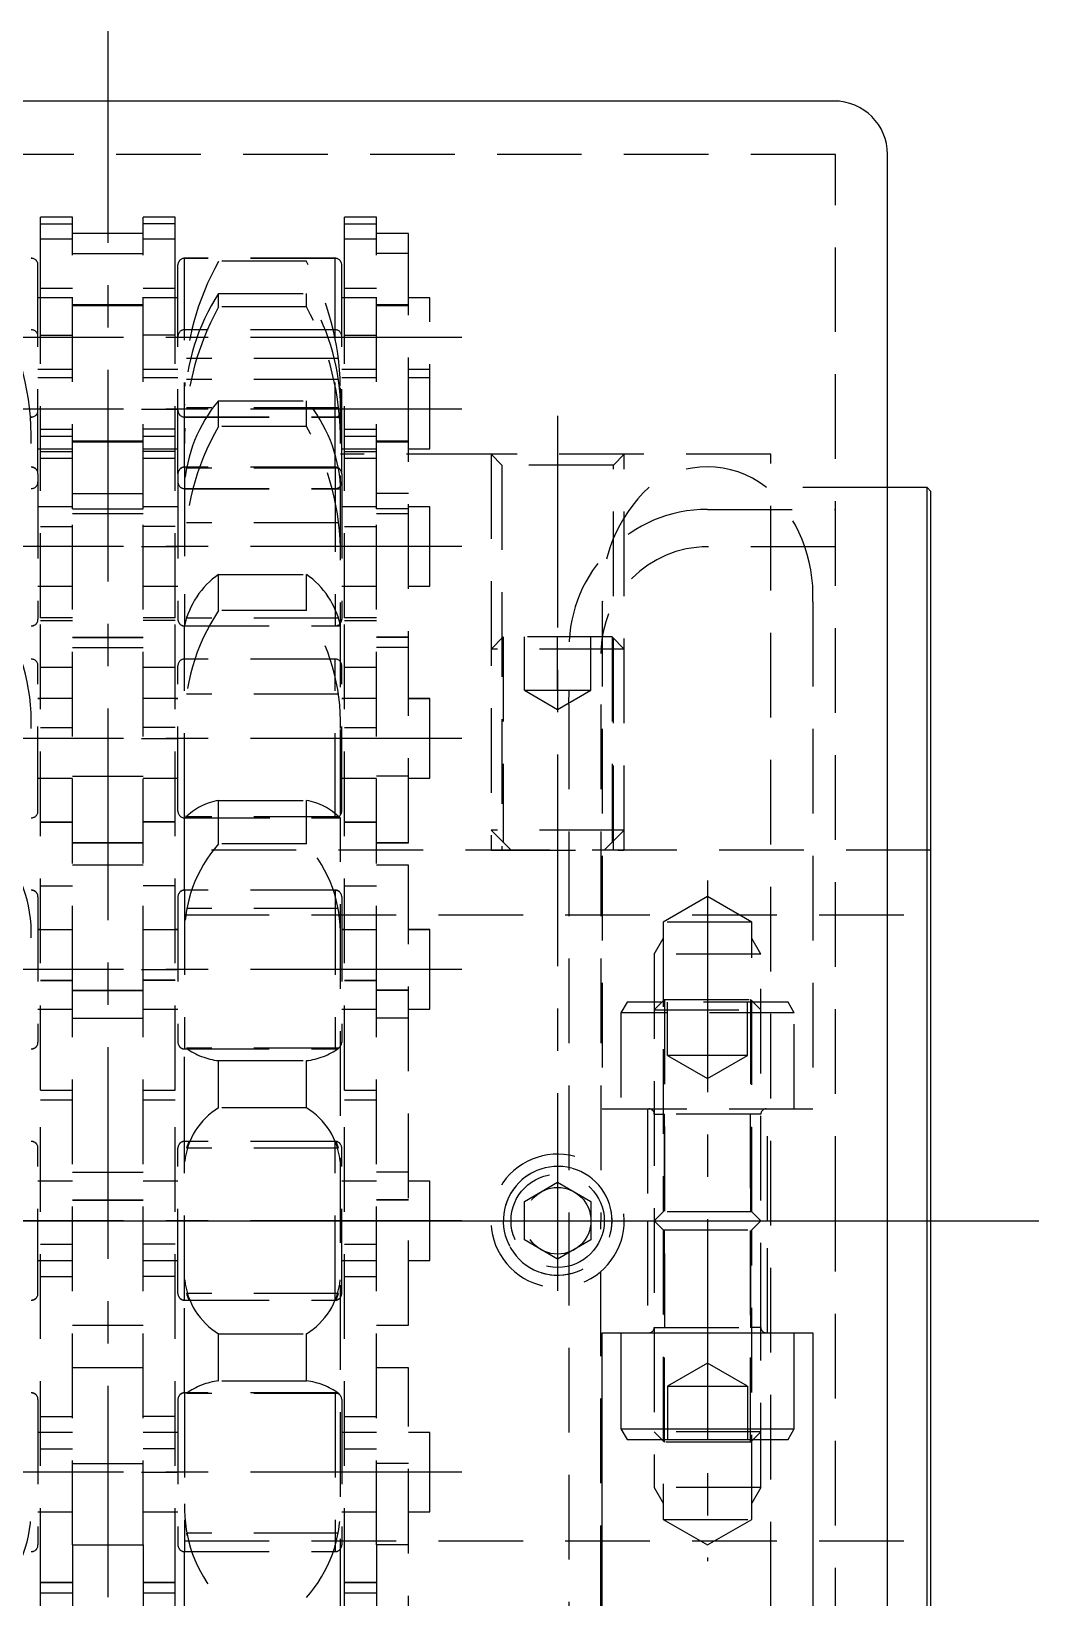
# Model space of a CAD drawing. Extents: x -8 to 371, y -8 to 402.
# Drawn here: x 56 to 131.6, y 65.7 to 183.2 of the extents above; entities that cross this region are included whole.
import ezdxf

# ---------------------------------------------------------------- set-up
doc = ezdxf.new("R2010")
doc.units = 0
doc.header["$LTSCALE"] = 0.5
doc.linetypes.add('CENTER', pattern=[50.8, 31.75, -6.35, 6.35, -6.35])
doc.linetypes.add('DASHED', pattern=[19.05, 12.7, -6.35])
for name, color, linetype in [('MSM_CENTER', 1, 'CENTER'), ('MSM_CONTINUOUS', 7, 'CONTINUOUS'), ('MSM_DASHED', 4, 'DASHED')]:
    doc.layers.add(name, color=color, linetype=linetype)

msp = doc.modelspace()

# ---------------------------------------------------------------- linework, layer by layer
at = {"layer": 'MSM_CENTER'}
for p, q in [((61.75, 183.23), (61.75, 4.77)), ((88.32, 160.25), (35.18, 160.25)), ((88.32, 160.25), (35.18, 160.25)), ((88.32, 154.88), (35.18, 154.88)), ((88.32, 154.88), (35.18, 154.88)), ((59.22, 154.88), (56.58, 154.88)), ((64.28, 154.88), (66.92, 154.88)), ((82.02, 154.88), (79.38, 154.88)), ((95.5, 154.38), (95.5, 88.75)), ((88.32, 144.58), (35.18, 144.58)), ((88.32, 144.58), (35.18, 144.58)), ((59.22, 144.58), (56.58, 144.58)), ((64.28, 144.58), (66.92, 144.58)), ((82.02, 144.58), (79.38, 144.58)), ((88.32, 130.19), (35.18, 130.19)), ((88.32, 130.18), (35.18, 130.18)), ((59.22, 130.19), (56.58, 130.19)), ((64.28, 130.19), (66.92, 130.19)), ((82.02, 130.19), (79.38, 130.19)), ((106.75, 119.53), (106.75, 68.47)), ((88.32, 112.86), (35.18, 112.86)), ((88.32, 112.85), (35.18, 112.85)), ((59.22, 112.85), (56.58, 112.85)), ((64.28, 112.85), (66.92, 112.85)), ((82.02, 112.85), (79.38, 112.85)), ((88.32, 94), (35.18, 94)), ((59.22, 94), (56.58, 94)), ((64.28, 94), (66.92, 94)), ((82.02, 94), (79.38, 94)), ((-8.1, 94), (131.6, 94)), ((88.32, 93.99), (35.18, 93.99)), ((88.32, 75.14), (35.18, 75.14)), ((88.32, 75.14), (35.18, 75.14)), ((59.22, 75.14), (56.58, 75.14)), ((64.28, 75.14), (66.92, 75.14)), ((82.02, 75.14), (79.38, 75.14))]:
    msp.add_line(p, q, dxfattribs=at)
at = {"layer": 'MSM_CONTINUOUS'}
for p, q in [((116.25, 178), (7.25, 178)), ((120.25, 94), (120.25, 174)), ((123.22, 149), (120.25, 149)), ((123.22, 39), (123.22, 149)), ((123.5, 148.72), (123.22, 149)), ((123.5, 39.28), (123.5, 148.72)), ((3.25, 94), (120.25, 94)), ((3.25, 94), (120.25, 94)), ((120.25, 14), (120.25, 94)), ((98.85, 47.57), (98.85, 85.6)), ((98.85, 85.6), (114.65, 85.6)), ((100.25, 85.6), (100.25, 78.4)), ((113.25, 78.4), (113.25, 85.6)), ((114.65, 85.6), (114.65, 47.57)), ((100.25, 78.4), (100.71, 77.6)), ((100.25, 78.4), (113.25, 78.4)), ((100.71, 77.6), (112.79, 77.6)), ((112.79, 77.6), (113.25, 78.4))]:
    msp.add_line(p, q, dxfattribs=at)
msp.add_arc((116.25, 174), 4, 0, 90, dxfattribs=at)
at = {"layer": 'MSM_DASHED'}
for p, q in [((116.35, 174), (7.15, 174)), ((116.35, 94), (116.35, 174)), ((59.1, 169.3), (56.7, 169.3)), ((56.7, 163.93), (56.7, 169.3)), ((59.1, 166.57), (59.1, 169.3)), ((66.8, 169.3), (64.4, 169.3)), ((64.4, 166.57), (64.4, 169.3)), ((66.8, 163.93), (66.8, 169.3)), ((81.9, 169.3), (79.5, 169.3)), ((79.5, 163.93), (79.5, 169.3)), ((81.9, 166.57), (81.9, 169.3)), ((56.7, 168.78), (59.1, 168.78)), ((64.4, 168.07), (59.1, 168.07)), ((64.4, 168.07), (59.1, 168.07)), ((66.8, 168.78), (64.4, 168.78)), ((79.5, 168.78), (81.9, 168.78)), ((84.3, 168.07), (81.9, 168.07)), ((84.3, 168.07), (81.9, 168.07)), ((84.3, 152.4), (84.3, 168.07)), ((84.3, 168.07), (84.3, 168.07)), ((56.7, 167.67), (59.1, 167.67)), ((64.4, 167.67), (66.8, 167.67)), ((79.5, 167.67), (81.9, 167.67)), ((56.5, 165.7), (56.5, 165.71)), ((56.5, 150.03), (56.5, 165.7)), ((59.1, 166.57), (64.4, 166.57)), ((59.1, 147.4), (59.1, 166.57)), ((59.1, 166.57), (64.4, 166.57)), ((64.4, 147.4), (64.4, 166.57)), ((67, 165.7), (67, 165.71)), ((67, 150.03), (67, 165.7)), ((67.5, 166.2), (67.5, 166.21)), ((78.8, 166.21), (67.5, 166.21)), ((78.8, 166.2), (67.5, 166.2)), ((67.5, 150.53), (67.5, 166.2)), ((76.65, 166), (70.05, 166)), ((70.05, 165.98), (70.05, 166)), ((76.65, 165.98), (70.05, 165.98)), ((76.65, 165.98), (76.65, 166)), ((78.8, 166.2), (78.8, 166.21)), ((78.8, 150.53), (78.8, 166.2)), ((79.3, 165.7), (79.3, 165.71)), ((79.3, 150.03), (79.3, 165.7)), ((84.3, 166.57), (81.9, 166.57)), ((81.9, 147.4), (81.9, 166.57)), ((84.3, 166.57), (81.9, 166.57)), ((59.1, 163.93), (56.7, 163.93)), ((56.7, 139.23), (56.7, 163.93)), ((59.1, 163.93), (56.7, 163.93)), ((66.8, 163.93), (64.4, 163.93)), ((66.8, 163.93), (64.4, 163.93)), ((66.8, 139.23), (66.8, 163.93)), ((70.05, 163.57), (76.65, 163.57)), ((70.05, 162.56), (70.05, 163.57)), ((76.65, 162.56), (76.65, 163.57)), ((81.9, 163.93), (79.5, 163.93)), ((79.5, 139.23), (79.5, 163.93)), ((81.9, 163.93), (79.5, 163.93)), ((59.1, 163.23), (56.5, 163.23)), ((59.1, 163.23), (56.5, 163.23)), ((64.4, 162.7), (59.1, 162.7)), ((64.4, 162.7), (59.1, 162.7)), ((59.1, 162.69), (64.4, 162.69)), ((59.1, 162.69), (64.4, 162.69)), ((59.1, 162.65), (64.4, 162.65)), ((59.1, 162.65), (64.4, 162.65)), ((67, 163.23), (64.4, 163.23)), ((67, 163.23), (64.4, 163.23)), ((76.65, 162.56), (70.05, 162.56)), ((81.9, 163.23), (79.3, 163.23)), ((81.9, 163.23), (79.3, 163.23)), ((84.3, 162.7), (81.9, 162.7)), ((84.3, 162.7), (81.9, 162.7)), ((84.3, 162.69), (81.9, 162.69)), ((84.3, 162.69), (81.9, 162.69)), ((81.9, 162.65), (84.3, 162.65)), ((81.9, 162.65), (84.3, 162.65)), ((85.9, 163.23), (84.3, 163.23)), ((85.9, 163.23), (84.3, 163.23)), ((85.9, 151.9), (85.9, 163.23)), ((85.9, 163.23), (85.9, 163.23)), ((56.7, 160.44), (59.1, 160.44)), ((56.7, 160.44), (59.1, 160.44)), ((66.8, 160.44), (64.4, 160.44)), ((66.8, 160.44), (64.4, 160.44)), ((78.8, 160.84), (67.5, 160.84)), ((78.8, 160.84), (67.5, 160.84)), ((79.5, 160.44), (81.9, 160.44)), ((79.5, 160.44), (81.9, 160.44)), ((79.06, 158.68), (67.64, 158.68)), ((56.7, 157.86), (56.5, 157.86)), ((59.1, 157.86), (56.5, 157.86)), ((59.1, 157.86), (56.7, 157.86)), ((67, 157.86), (64.4, 157.86)), ((66.8, 157.86), (64.4, 157.86)), ((67, 157.86), (66.8, 157.86)), ((79.5, 157.86), (79.3, 157.86)), ((81.9, 157.86), (79.3, 157.86)), ((81.9, 157.86), (79.5, 157.86)), ((85.9, 157.86), (84.3, 157.86)), ((85.9, 157.86), (84.3, 157.86)), ((56.5, 157.27), (59.1, 157.27)), ((56.5, 157.27), (59.1, 157.27)), ((64.4, 157.27), (67, 157.27)), ((64.4, 157.27), (67, 157.27)), ((79.06, 157.12), (67.64, 157.12)), ((79.2, 124.5), (79.2, 156.48)), ((79.3, 157.27), (81.9, 157.27)), ((79.3, 157.27), (81.9, 157.27)), ((84.3, 157.27), (85.9, 157.27)), ((84.3, 157.27), (85.9, 157.27)), ((67.5, 155.27), (67.5, 155.18)), ((70.05, 155.52), (76.65, 155.52)), ((70.05, 153.58), (70.05, 155.52)), ((76.65, 153.58), (76.65, 155.52)), ((67.5, 154.3), (78.8, 154.3)), ((67.5, 154.29), (78.8, 154.29)), ((67.5, 154.29), (79.2, 154.29)), ((79.06, 154.99), (67.64, 154.99)), ((56.7, 153.38), (59.1, 153.38)), ((56.7, 153.38), (59.1, 153.38)), ((59.1, 152.83), (56.7, 152.83)), ((66.8, 153.38), (64.4, 153.38)), ((66.8, 153.38), (64.4, 153.38)), ((66.8, 152.83), (64.4, 152.83)), ((76.65, 153.58), (70.05, 153.58)), ((79.5, 153.38), (81.9, 153.38)), ((79.5, 153.38), (81.9, 153.38)), ((81.9, 152.83), (79.5, 152.83)), ((56.5, 151.9), (56.7, 151.9)), ((56.5, 151.9), (59.1, 151.9)), ((56.7, 151.9), (59.1, 151.9)), ((56.7, 151.72), (59.1, 151.72)), ((64.4, 152.48), (59.1, 152.48)), ((64.4, 152.48), (59.1, 152.48)), ((59.1, 152.44), (64.4, 152.44)), ((59.1, 152.44), (64.4, 152.44)), ((59.1, 152.43), (64.4, 152.43)), ((59.1, 152.43), (64.4, 152.43)), ((64.4, 152.4), (59.1, 152.4)), ((64.4, 152.4), (59.1, 152.4)), ((64.4, 151.9), (67, 151.9)), ((64.4, 151.9), (66.8, 151.9)), ((66.8, 151.72), (64.4, 151.72)), ((66.8, 151.9), (67, 151.9)), ((79.3, 151.9), (79.5, 151.9)), ((79.3, 151.9), (81.9, 151.9)), ((79.5, 151.9), (81.9, 151.9)), ((79.5, 151.72), (81.9, 151.72)), ((84.3, 152.48), (81.9, 152.48)), ((84.3, 152.48), (81.9, 152.48)), ((84.3, 152.44), (81.9, 152.44)), ((84.3, 152.44), (81.9, 152.44)), ((81.9, 152.43), (84.3, 152.43)), ((81.9, 152.43), (84.3, 152.43)), ((84.3, 152.4), (81.9, 152.4)), ((84.3, 152.4), (81.9, 152.4)), ((84.3, 122.36), (84.3, 152.4)), ((84.3, 151.9), (85.9, 151.9)), ((84.3, 151.9), (85.9, 151.9)), ((56.7, 151.21), (59.1, 151.21)), ((64.4, 151.21), (66.8, 151.21)), ((78.8, 150.54), (67.5, 150.54)), ((78.8, 150.53), (67.5, 150.53)), ((67.5, 150.53), (67.5, 138.62)), ((67.64, 150.45), (67.66, 150.53)), ((79.06, 150.45), (67.64, 150.45)), ((78.8, 150.53), (78.8, 138.62)), ((90.5, 151.5), (79.2, 151.5)), ((79.5, 151.21), (81.9, 151.21)), ((90.5, 151.5), (90.5, 121.8)), ((90.5, 151.5), (91.31, 150.69)), ((111.5, 151.5), (90.5, 151.5)), ((91.31, 150.69), (91.31, 121.8)), ((99.69, 150.69), (91.31, 150.69)), ((99.69, 150.69), (100.5, 151.5)), ((99.69, 121.8), (99.69, 150.69)), ((100.5, 121.8), (100.5, 151.5)), ((111.5, 36.5), (111.5, 151.5)), ((56.5, 150.03), (56.5, 139.12)), ((67, 150.03), (67, 139.12)), ((79.3, 150.03), (79.3, 139.12)), ((59.1, 148.56), (64.4, 148.56)), ((59.1, 148.56), (64.4, 148.56)), ((67.5, 148.93), (78.8, 148.93)), ((67.5, 148.93), (78.8, 148.93)), ((67.5, 148.92), (79.2, 148.92)), ((84.3, 148.56), (81.9, 148.56)), ((84.3, 148.56), (81.9, 148.56)), ((120.25, 149), (111.5, 149)), ((120.25, 149), (116.35, 149)), ((59.1, 147.56), (56.5, 147.56)), ((56.7, 147.56), (56.5, 147.56)), ((59.1, 147.56), (56.7, 147.56)), ((59.1, 147.41), (64.4, 147.41)), ((59.1, 147.4), (64.4, 147.4)), ((59.1, 111.28), (59.1, 147.4)), ((59.1, 147.06), (64.4, 147.06)), ((59.1, 147.06), (64.4, 147.06)), ((67, 147.56), (64.4, 147.56)), ((66.8, 147.56), (64.4, 147.56)), ((64.4, 111.28), (64.4, 147.4)), ((67, 147.56), (66.8, 147.56)), ((81.9, 147.56), (79.3, 147.56)), ((79.5, 147.56), (79.3, 147.56)), ((81.9, 147.56), (79.5, 147.56)), ((84.3, 147.41), (81.9, 147.41)), ((84.3, 147.4), (81.9, 147.4)), ((81.9, 111.28), (81.9, 147.4)), ((81.9, 147.06), (84.3, 147.06)), ((81.9, 147.06), (84.3, 147.06)), ((85.9, 147.56), (84.3, 147.56)), ((85.9, 147.56), (84.3, 147.56)), ((85.9, 141.6), (85.9, 147.56)), ((85.9, 147.56), (85.9, 147.56)), ((106.75, 147.37), (116.35, 147.37)), ((56.7, 146.08), (59.1, 146.08)), ((56.7, 146.08), (59.1, 146.08)), ((66.8, 146.08), (64.4, 146.08)), ((66.8, 146.08), (64.4, 146.08)), ((79.06, 146.37), (67.64, 146.37)), ((79.5, 146.08), (81.9, 146.08)), ((79.5, 146.08), (81.9, 146.08)), ((116.35, 144.56), (106.75, 144.56)), ((70.05, 142.49), (76.65, 142.49)), ((70.05, 139.78), (70.05, 142.49)), ((76.65, 139.78), (76.65, 142.49)), ((56.5, 141.6), (59.1, 141.6)), ((56.5, 141.6), (56.7, 141.6)), ((56.7, 141.6), (59.1, 141.6)), ((64.4, 141.6), (67, 141.6)), ((64.4, 141.6), (66.8, 141.6)), ((66.8, 141.6), (67, 141.6)), ((79.3, 141.6), (81.9, 141.6)), ((79.3, 141.6), (79.5, 141.6)), ((79.5, 141.6), (81.9, 141.6)), ((84.3, 141.6), (85.9, 141.6)), ((84.3, 141.6), (85.9, 141.6)), ((98.85, 140.43), (98.85, 102.4)), ((114.65, 140.43), (114.65, 102.4)), ((59.1, 139.23), (56.7, 139.23)), ((56.7, 103.81), (56.7, 139.23)), ((59.1, 139.23), (56.7, 139.23)), ((56.7, 139.03), (59.1, 139.03)), ((56.7, 139.02), (59.1, 139.02)), ((66.8, 139.23), (64.4, 139.23)), ((66.8, 139.23), (64.4, 139.23)), ((66.8, 139.03), (64.4, 139.03)), ((66.8, 139.02), (64.4, 139.02)), ((66.8, 103.81), (66.8, 139.23)), ((67.64, 139.21), (67.67, 139.31)), ((79.06, 139.21), (67.64, 139.21)), ((76.65, 139.78), (70.05, 139.78)), ((81.9, 139.23), (79.5, 139.23)), ((79.5, 103.81), (79.5, 139.23)), ((81.9, 139.23), (79.5, 139.23)), ((79.5, 139.03), (81.9, 139.03)), ((79.5, 139.02), (81.9, 139.02)), ((59.1, 137.77), (64.4, 137.77)), ((59.1, 137.76), (64.4, 137.76)), ((67.5, 138.63), (78.8, 138.63)), ((67.5, 138.62), (78.8, 138.62)), ((67.5, 138.62), (79.2, 138.62)), ((67.5, 136.14), (67.5, 138.62)), ((84.3, 137.77), (81.9, 137.77)), ((84.3, 137.76), (81.9, 137.76)), ((91.42, 137.8), (90.5, 136.88)), ((99.58, 137.8), (91.42, 137.8)), ((91.42, 137.8), (91.42, 122.38)), ((93, 133.8), (93, 137.8)), ((95.5, 133.8), (95.5, 137.8)), ((98, 133.8), (98, 137.8)), ((100.5, 136.88), (99.58, 137.8)), ((99.58, 137.8), (99.58, 122.38)), ((59.1, 137), (64.4, 137)), ((59.1, 137), (64.4, 137)), ((84.3, 137), (81.9, 137)), ((84.3, 137), (81.9, 137)), ((100.5, 136.88), (90.5, 136.88)), ((56.5, 124.73), (56.5, 135.64)), ((56.5, 135.64), (56.5, 135.64)), ((56.7, 135.54), (59.1, 135.54)), ((56.7, 135.54), (59.1, 135.54)), ((64.4, 135.54), (66.8, 135.54)), ((64.4, 135.54), (66.8, 135.54)), ((67, 124.73), (67, 135.64)), ((67, 135.64), (67, 135.64)), ((67.5, 124.23), (67.5, 136.14)), ((78.8, 136.14), (67.5, 136.14)), ((78.8, 136.14), (67.5, 136.14)), ((78.8, 124.23), (78.8, 136.14)), ((78.8, 136.14), (78.8, 136.14)), ((79.3, 124.73), (79.3, 135.64)), ((79.3, 135.64), (79.3, 135.64)), ((79.5, 135.54), (81.9, 135.54)), ((79.5, 135.54), (81.9, 135.54)), ((59.1, 133.17), (56.5, 133.17)), ((56.7, 133.16), (56.5, 133.16)), ((59.1, 133.17), (56.7, 133.17)), ((67, 133.17), (64.4, 133.17)), ((66.8, 133.17), (64.4, 133.17)), ((67, 133.16), (66.8, 133.16)), ((79.06, 133.5), (67.64, 133.5)), ((81.9, 133.17), (79.3, 133.17)), ((79.5, 133.16), (79.3, 133.16)), ((81.9, 133.17), (79.5, 133.17)), ((85.9, 133.17), (84.3, 133.17)), ((85.9, 133.16), (84.3, 133.16)), ((85.9, 133.16), (85.9, 133.17)), ((85.9, 127.2), (85.9, 133.16)), ((93, 133.8), (98, 133.8)), ((93, 133.8), (95.5, 132.36)), ((95.5, 132.36), (98, 133.8)), ((96.35, 132.73), (96.37, 133.81)), ((96.35, 132.73), (96.35, 94)), ((98.75, 132.73), (98.75, 94)), ((56.7, 131.01), (59.1, 131.01)), ((56.7, 131), (59.1, 131)), ((66.8, 131.01), (64.4, 131.01)), ((66.8, 131), (64.4, 131)), ((79.5, 131.01), (81.9, 131.01)), ((79.5, 131), (81.9, 131)), ((56.5, 127.21), (59.1, 127.21)), ((56.5, 127.2), (56.7, 127.2)), ((56.7, 127.21), (59.1, 127.21)), ((59.1, 127.36), (64.4, 127.36)), ((59.1, 127.36), (64.4, 127.36)), ((64.4, 127.21), (67, 127.21)), ((64.4, 127.21), (66.8, 127.21)), ((66.8, 127.2), (67, 127.2)), ((79.3, 127.21), (81.9, 127.21)), ((79.3, 127.2), (79.5, 127.2)), ((79.5, 127.21), (81.9, 127.21)), ((84.3, 127.36), (81.9, 127.36)), ((84.3, 127.36), (81.9, 127.36)), ((84.3, 127.21), (85.9, 127.21)), ((84.3, 127.2), (85.9, 127.2)), ((70.05, 125.53), (76.65, 125.53)), ((70.05, 122.27), (70.05, 125.53)), ((76.65, 122.27), (76.65, 125.53)), ((56.7, 123.92), (59.1, 123.92)), ((56.7, 123.91), (59.1, 123.91)), ((66.8, 123.92), (64.4, 123.92)), ((66.8, 123.91), (64.4, 123.91)), ((67.51, 124.32), (67.5, 124.5)), ((67.5, 124.23), (78.8, 124.23)), ((67.5, 124.23), (78.8, 124.23)), ((67.5, 118.8), (67.5, 124.23)), ((67.51, 124.31), (67.51, 124.32)), ((67.55, 124.23), (67.52, 124.26)), ((67.55, 124.23), (79.15, 124.23)), ((67.64, 124.31), (67.66, 124.34)), ((79.06, 124.31), (67.64, 124.31)), ((79.15, 124.23), (79.06, 124.31)), ((79.2, 63.78), (79.2, 124.26)), ((79.5, 123.92), (81.9, 123.92)), ((79.5, 123.91), (81.9, 123.91)), ((59.1, 122.37), (64.4, 122.37)), ((59.1, 122.36), (64.4, 122.36)), ((76.65, 122.27), (70.05, 122.27)), ((81.9, 122.37), (84.3, 122.37)), ((81.9, 122.36), (84.3, 122.36)), ((90.5, 123.3), (92, 121.8)), ((100.5, 123.3), (90.5, 123.3)), ((99, 121.8), (100.5, 123.3)), ((123.5, 121.8), (67.5, 121.8)), ((90.5, 121.8), (100.5, 121.8)), ((90.5, 121.8), (100.5, 121.8)), ((64.4, 120.68), (59.1, 120.68)), ((64.4, 120.67), (59.1, 120.67)), ((84.3, 120.68), (81.9, 120.68)), ((84.3, 120.67), (81.9, 120.67)), ((84.3, 120.67), (84.3, 120.68)), ((84.3, 86.17), (84.3, 120.67)), ((56.7, 119.13), (59.1, 119.13)), ((56.7, 119.12), (59.1, 119.12)), ((66.8, 119.13), (64.4, 119.13)), ((66.8, 119.12), (64.4, 119.12)), ((78.8, 118.81), (67.5, 118.81)), ((78.8, 118.8), (67.5, 118.8)), ((67.5, 118.8), (67.5, 106.89)), ((78.8, 118.8), (78.8, 118.81)), ((78.8, 118.8), (78.8, 106.89)), ((79.5, 119.13), (81.9, 119.13)), ((79.5, 119.12), (81.9, 119.12)), ((56.5, 118.3), (56.5, 118.31)), ((56.5, 118.3), (56.5, 107.39)), ((67, 118.3), (67, 118.31)), ((67, 118.3), (67, 107.39)), ((79.3, 118.3), (79.3, 118.31)), ((79.3, 118.3), (79.3, 107.39)), ((106.75, 118.32), (103.43, 116.4)), ((110.07, 116.4), (106.75, 118.32)), ((67.5, 116.96), (123.5, 116.96)), ((79.06, 117.43), (67.64, 117.43)), ((103.43, 116.4), (103.43, 94.68)), ((110.07, 116.4), (103.43, 116.4)), ((110.07, 94.68), (110.07, 116.4)), ((56.7, 115.84), (56.5, 115.84)), ((59.1, 115.83), (56.5, 115.83)), ((59.1, 115.83), (56.7, 115.83)), ((67, 115.83), (64.4, 115.83)), ((66.8, 115.83), (64.4, 115.83)), ((67, 115.84), (66.8, 115.84)), ((79.5, 115.84), (79.3, 115.84)), ((81.9, 115.83), (79.3, 115.83)), ((81.9, 115.83), (79.5, 115.83)), ((85.9, 115.84), (84.3, 115.84)), ((85.9, 115.83), (84.3, 115.83)), ((85.9, 115.83), (85.9, 115.84)), ((85.9, 109.87), (85.9, 115.83)), ((102.75, 114), (103.43, 115.17)), ((110.75, 114), (110.07, 115.17)), ((102.75, 114), (102.75, 86)), ((110.75, 114), (102.75, 114)), ((110.75, 86), (110.75, 114)), ((56.7, 112.04), (59.1, 112.04)), ((56.7, 112.03), (59.1, 112.03)), ((66.8, 112.04), (64.4, 112.04)), ((66.8, 112.03), (64.4, 112.03)), ((79.5, 112.04), (81.9, 112.04)), ((79.5, 112.03), (81.9, 112.03)), ((59.1, 111.29), (64.4, 111.29)), ((59.1, 111.28), (64.4, 111.28)), ((59.1, 69.68), (59.1, 111.28)), ((64.4, 69.68), (64.4, 111.28)), ((84.3, 111.29), (81.9, 111.29)), ((84.3, 111.28), (81.9, 111.28)), ((81.9, 69.68), (81.9, 111.28)), ((103.52, 110.6), (102.75, 109.83)), ((103.52, 110.6), (109.98, 110.6)), ((103.52, 110.6), (103.52, 86)), ((110.75, 109.83), (109.98, 110.6)), ((109.98, 110.6), (109.98, 86)), ((56.5, 109.88), (56.7, 109.88)), ((56.5, 109.87), (59.1, 109.87)), ((56.7, 109.87), (59.1, 109.87)), ((64.4, 109.87), (67, 109.87)), ((64.4, 109.87), (66.8, 109.87)), ((66.8, 109.88), (67, 109.88)), ((79.3, 109.88), (79.5, 109.88)), ((79.3, 109.87), (81.9, 109.87)), ((79.5, 109.87), (81.9, 109.87)), ((84.3, 109.88), (85.9, 109.88)), ((84.3, 109.87), (85.9, 109.87)), ((100.71, 110.4), (100.25, 109.6)), ((100.25, 109.6), (100.25, 102.4)), ((113.25, 109.6), (100.25, 109.6)), ((112.79, 110.4), (100.71, 110.4)), ((102.75, 109.83), (110.75, 109.83)), ((103.75, 106.4), (103.75, 110.4)), ((109.75, 106.4), (109.75, 110.4)), ((113.25, 109.6), (112.79, 110.4)), ((113.25, 102.4), (113.25, 109.6)), ((59.1, 109.2), (64.4, 109.2)), ((59.1, 109.19), (64.4, 109.19)), ((84.3, 109.2), (81.9, 109.2)), ((84.3, 109.19), (81.9, 109.19)), ((79.06, 106.95), (67.64, 106.95)), ((67.64, 106.95), (67.67, 106.92)), ((67.5, 106.9), (78.8, 106.9)), ((67.5, 106.89), (78.8, 106.89)), ((67.5, 99.95), (67.5, 106.89)), ((67.67, 106.92), (67.69, 106.89)), ((70.05, 106.02), (76.65, 106.02)), ((70.05, 102.47), (70.05, 106.02)), ((76.65, 102.47), (76.65, 106.02)), ((109.75, 106.4), (103.75, 106.4)), ((103.75, 106.4), (106.75, 104.67)), ((106.75, 104.67), (109.75, 106.4)), ((56.7, 103.81), (59.1, 103.81)), ((56.7, 103.81), (59.1, 103.81)), ((64.4, 103.81), (66.8, 103.81)), ((64.4, 103.81), (66.8, 103.81)), ((79.5, 103.81), (81.9, 103.81)), ((79.5, 103.81), (81.9, 103.81)), ((56.7, 103.04), (56.7, 103.05)), ((59.1, 103.05), (56.7, 103.05)), ((56.7, 66.09), (56.7, 103.04)), ((59.1, 103.04), (56.7, 103.04)), ((66.8, 103.05), (64.4, 103.05)), ((66.8, 103.04), (64.4, 103.04)), ((66.8, 103.04), (66.8, 103.05)), ((66.8, 66.09), (66.8, 103.04)), ((76.65, 102.47), (70.05, 102.47)), ((79.5, 103.04), (79.5, 103.05)), ((81.9, 103.05), (79.5, 103.05)), ((79.5, 66.09), (79.5, 103.04)), ((81.9, 103.04), (79.5, 103.04)), ((98.85, 102.4), (114.65, 102.4)), ((102.25, 102.4), (102.25, 94)), ((111.25, 94), (111.25, 102.4)), ((110.75, 102), (102.75, 102)), ((102.75, 102), (103.52, 102)), ((103.52, 77.4), (103.52, 102)), ((109.98, 77.4), (109.98, 102)), ((110.75, 102), (109.98, 102)), ((78.8, 99.96), (67.5, 99.96)), ((78.8, 99.95), (67.5, 99.95)), ((67.5, 88.04), (67.5, 99.95)), ((67.82, 99.95), (67.64, 99.46)), ((78.8, 99.96), (78.8, 99.95)), ((78.8, 88.04), (78.8, 99.95)), ((79.06, 99.46), (78.89, 99.94)), ((56.5, 99.46), (56.5, 99.45)), ((56.5, 88.54), (56.5, 99.45)), ((67, 99.46), (67, 99.45)), ((67, 88.54), (67, 99.45)), ((79.06, 99.46), (67.64, 99.46)), ((79.3, 99.46), (79.3, 99.45)), ((79.3, 88.54), (79.3, 99.45)), ((59.1, 97.66), (64.4, 97.66)), ((59.1, 97.65), (64.4, 97.65)), ((84.3, 97.66), (81.9, 97.66)), ((84.3, 97.65), (81.9, 97.65)), ((59.1, 96.98), (56.5, 96.98)), ((56.7, 96.97), (56.5, 96.97)), ((59.1, 96.98), (56.7, 96.98)), ((67, 96.98), (64.4, 96.98)), ((66.8, 96.98), (64.4, 96.98)), ((67, 96.97), (66.8, 96.97)), ((81.9, 96.98), (79.3, 96.98)), ((79.5, 96.97), (79.3, 96.97)), ((81.9, 96.98), (79.5, 96.98)), ((85.9, 96.98), (84.3, 96.98)), ((85.9, 96.97), (84.3, 96.97)), ((85.9, 96.97), (85.9, 96.98)), ((85.9, 91.01), (85.9, 96.97)), ((93, 95.44), (95.5, 96.89)), ((95.5, 96.89), (98, 95.44)), ((59.1, 95.57), (64.4, 95.57)), ((59.1, 95.56), (64.4, 95.56)), ((84.3, 95.57), (81.9, 95.57)), ((84.3, 95.56), (81.9, 95.56)), ((93, 92.56), (93, 95.44)), ((98, 95.44), (98, 92.56)), ((103.43, 94.68), (102.75, 94)), ((110.07, 94.68), (103.43, 94.68)), ((110.75, 94), (110.07, 94.68)), ((96.35, 94), (96.35, 55.27)), ((98.75, 55.27), (98.75, 94)), ((102.25, 94), (102.25, 85.6)), ((102.75, 94), (103.43, 93.32)), ((103.43, 93.32), (103.43, 71.6)), ((103.43, 93.32), (110.07, 93.32)), ((110.07, 93.32), (110.75, 94)), ((110.07, 71.6), (110.07, 93.32)), ((111.25, 85.6), (111.25, 94)), ((116.35, 14), (116.35, 94)), ((56.7, 92.25), (59.1, 92.25)), ((56.7, 92.24), (59.1, 92.24)), ((66.8, 92.25), (64.4, 92.25)), ((66.8, 92.24), (64.4, 92.24)), ((79.5, 92.25), (81.9, 92.25)), ((79.5, 92.24), (81.9, 92.24)), ((95.5, 91.11), (93, 92.56)), ((98, 92.56), (95.5, 91.11)), ((56.5, 91.02), (59.1, 91.02)), ((56.5, 91.01), (56.7, 91.01)), ((56.7, 91.02), (59.1, 91.02)), ((64.4, 91.02), (67, 91.02)), ((64.4, 91.02), (66.8, 91.02)), ((66.8, 91.01), (67, 91.01)), ((79.3, 91.02), (81.9, 91.02)), ((79.3, 91.01), (79.5, 91.01)), ((79.5, 91.02), (81.9, 91.02)), ((84.3, 91.02), (85.9, 91.02)), ((84.3, 91.01), (85.9, 91.01)), ((56.7, 89.82), (59.1, 89.82)), ((56.7, 89.81), (59.1, 89.81)), ((66.8, 89.82), (64.4, 89.82)), ((66.8, 89.81), (64.4, 89.81)), ((67.5, 89.88), (67.5, 90.18)), ((79.5, 89.82), (81.9, 89.82)), ((79.5, 89.81), (81.9, 89.81)), ((67.64, 88.54), (67.67, 88.45)), ((79.06, 88.54), (67.64, 88.54)), ((67.67, 88.45), (67.82, 88.04)), ((78.88, 88.05), (79.06, 88.54)), ((67.5, 88.05), (78.8, 88.05)), ((67.5, 88.04), (78.8, 88.04)), ((67.5, 81.09), (67.5, 88.04)), ((78.85, 87.99), (78.88, 88.05)), ((59.1, 86.18), (64.4, 86.18)), ((59.1, 86.17), (64.4, 86.17)), ((81.9, 86.18), (84.3, 86.18)), ((81.9, 86.17), (84.3, 86.17)), ((102.75, 86), (102.75, 74)), ((102.75, 86), (110.75, 86)), ((102.75, 86), (103.52, 86)), ((110.75, 86), (109.98, 86)), ((110.75, 74), (110.75, 86)), ((70.05, 85.53), (76.65, 85.53)), ((70.05, 81.98), (70.05, 85.53)), ((76.65, 81.98), (76.65, 85.53)), ((64.4, 82.96), (59.1, 82.96)), ((64.4, 82.96), (59.1, 82.96)), ((84.3, 82.96), (81.9, 82.96)), ((84.3, 82.96), (81.9, 82.96)), ((84.3, 49.99), (84.3, 82.96)), ((84.3, 82.96), (84.3, 82.96)), ((106.75, 83.33), (103.75, 81.6)), ((109.75, 81.6), (106.75, 83.33)), ((78.8, 81.1), (67.5, 81.1)), ((78.8, 81.09), (67.5, 81.09)), ((67.5, 81.09), (67.5, 69.18)), ((67.68, 81.09), (67.64, 81.05)), ((76.65, 81.98), (70.05, 81.98)), ((78.8, 81.09), (78.8, 81.1)), ((78.8, 81.09), (78.8, 69.18)), ((103.75, 81.6), (103.75, 77.6)), ((103.75, 81.6), (109.75, 81.6)), ((106.75, 81.6), (106.75, 77.6)), ((109.75, 81.6), (109.75, 77.6)), ((56.5, 80.59), (56.5, 80.6)), ((56.5, 80.59), (56.5, 69.68)), ((67, 80.59), (67, 80.6)), ((67, 80.59), (67, 69.68)), ((79.06, 81.05), (67.64, 81.05)), ((79.06, 81.05), (79.09, 81.01)), ((79.3, 80.59), (79.3, 80.6)), ((79.3, 80.59), (79.3, 69.68)), ((56.7, 79.33), (59.1, 79.33)), ((56.7, 79.32), (59.1, 79.32)), ((66.8, 79.33), (64.4, 79.33)), ((66.8, 79.32), (64.4, 79.32)), ((79.5, 79.33), (81.9, 79.33)), ((79.5, 79.32), (81.9, 79.32)), ((59.1, 78.12), (56.5, 78.12)), ((56.7, 78.12), (56.5, 78.12)), ((59.1, 78.12), (56.7, 78.12)), ((67, 78.12), (64.4, 78.12)), ((66.8, 78.12), (64.4, 78.12)), ((67, 78.12), (66.8, 78.12)), ((81.9, 78.12), (79.3, 78.12)), ((79.5, 78.12), (79.3, 78.12)), ((81.9, 78.12), (79.5, 78.12)), ((85.9, 78.12), (84.3, 78.12)), ((85.9, 78.12), (84.3, 78.12)), ((85.9, 72.16), (85.9, 78.12)), ((85.9, 78.12), (85.9, 78.12)), ((102.75, 78.17), (103.52, 77.4)), ((110.75, 78.17), (102.75, 78.17)), ((109.98, 77.4), (110.75, 78.17)), ((56.7, 76.9), (59.1, 76.9)), ((56.7, 76.89), (59.1, 76.89)), ((66.8, 76.9), (64.4, 76.9)), ((66.8, 76.89), (64.4, 76.89)), ((79.5, 76.9), (81.9, 76.9)), ((79.5, 76.89), (81.9, 76.89)), ((109.98, 77.4), (103.52, 77.4)), ((59.1, 75.8), (64.4, 75.8)), ((59.1, 75.79), (64.4, 75.79)), ((84.3, 75.8), (81.9, 75.8)), ((84.3, 75.79), (81.9, 75.79)), ((110.75, 74), (102.75, 74)), ((102.75, 74), (103.43, 72.83)), ((110.75, 74), (110.07, 72.83)), ((56.5, 72.16), (59.1, 72.16)), ((56.5, 72.16), (56.7, 72.16)), ((56.7, 72.16), (59.1, 72.16)), ((64.4, 72.16), (67, 72.16)), ((64.4, 72.16), (66.8, 72.16)), ((66.8, 72.16), (67, 72.16)), ((79.3, 72.16), (81.9, 72.16)), ((79.3, 72.16), (79.5, 72.16)), ((79.5, 72.16), (81.9, 72.16)), ((84.3, 72.16), (85.9, 72.16)), ((84.3, 72.16), (85.9, 72.16)), ((67.64, 70.57), (67.67, 70.4)), ((79.06, 70.57), (67.64, 70.57)), ((103.43, 71.6), (106.75, 69.68)), ((103.43, 71.6), (110.07, 71.6)), ((106.75, 69.68), (110.07, 71.6)), ((59.1, 69.69), (64.4, 69.69)), ((59.1, 69.68), (59.1, 34.37)), ((59.1, 69.68), (64.4, 69.68)), ((64.4, 69.68), (64.4, 34.37)), ((67.5, 70), (123.5, 70)), ((84.3, 69.69), (81.9, 69.69)), ((81.9, 69.68), (81.9, 34.37)), ((84.3, 69.68), (81.9, 69.68)), ((67.5, 69.19), (78.8, 69.19)), ((67.5, 69.18), (78.8, 69.18)), ((67.5, 63.76), (67.5, 69.18)), ((59.1, 66.86), (56.7, 66.86)), ((59.1, 66.85), (56.7, 66.85)), ((56.7, 66.1), (59.1, 66.1)), ((56.7, 34.37), (56.7, 66.09)), ((56.7, 66.09), (59.1, 66.09)), ((66.8, 66.86), (64.4, 66.86)), ((66.8, 66.85), (64.4, 66.85)), ((64.4, 66.1), (66.8, 66.1)), ((64.4, 66.09), (66.8, 66.09)), ((66.8, 34.37), (66.8, 66.09)), ((81.9, 66.86), (79.5, 66.86)), ((81.9, 66.85), (79.5, 66.85)), ((79.5, 66.1), (81.9, 66.1)), ((79.5, 34.37), (79.5, 66.09)), ((79.5, 66.09), (81.9, 66.09))]:
    msp.add_line(p, q, dxfattribs=at)
for radius in [3.5, 2.5]:
    msp.add_circle((95.5, 94), radius, dxfattribs=at)
for centre, radius, start, end in [((56, 165.71), 0.5, 0, 90), ((56, 165.7), 0.5, 0, 90), ((67.5, 165.71), 0.5, 90, 180), ((67.5, 165.7), 0.5, 90, 180), ((87.25, 156.27), 19.74, 150.5603, 179.0352), ((59.45, 156.27), 19.74, 0.9648, 29.4397), ((78.8, 165.71), 0.5, 0, 90), ((78.8, 165.7), 0.5, 0, 90), ((83.71, 154.82), 16.22, 147.3776, 177.9069), ((62.99, 154.82), 16.22, 2.0931, 32.6224), ((35.37, 152.61), 20.63, 359.1598, 28.8121), ((88.13, 152.61), 20.63, 151.1879, 180.8402), ((58.57, 152.61), 20.63, 359.1598, 28.8121), ((56, 160.34), 0.5, 0, 90), ((56, 160.34), 0.5, 0, 90), ((67.5, 160.34), 0.5, 90, 180), ((67.5, 160.34), 0.5, 90, 180), ((78.8, 160.34), 0.5, 0, 90), ((78.8, 160.34), 0.5, 0, 90), ((78.47, 148.45), 11, 139.9923, 176.4297), ((68.23, 148.45), 11, 3.5703, 40.0077), ((56, 154.8), 0.5, 270, 0), ((56, 154.79), 0.5, 270, 0), ((67.5, 154.8), 0.5, 180, 270), ((67.5, 154.79), 0.5, 180, 270), ((78.8, 154.8), 0.5, 270, 0), ((78.8, 154.79), 0.5, 270, 0), ((86.46, 144.09), 18.96, 149.936, 180.6869), ((60.24, 144.09), 18.96, 359.3131, 30.064), ((56, 150.04), 0.5, 0, 90), ((56, 150.03), 0.5, 0, 90), ((67.5, 150.04), 0.5, 90, 180), ((67.5, 150.03), 0.5, 90, 180), ((78.8, 150.04), 0.5, 0, 90), ((78.8, 150.03), 0.5, 0, 90), ((106.75, 143.46), 7.1, 51.8066, 128.1934), ((56, 149.43), 0.5, 270, 0), ((56, 149.43), 0.5, 270, 0), ((67.5, 149.43), 0.5, 180, 270), ((67.5, 149.43), 0.5, 180, 270), ((78.8, 149.43), 0.5, 270, 0), ((78.8, 149.43), 0.5, 270, 0), ((109.8, 140.98), 10.96, 132.7304, 182.8857), ((103.7, 140.98), 10.96, 357.1143, 47.2696), ((106.75, 136.97), 10.4, 90, 180), ((106.75, 136.56), 8, 90, 180), ((73.65, 137.34), 6.28, 124.9457, 167.992), ((73.05, 137.34), 6.28, 12.008, 55.0543), ((40.95, 131.39), 15.05, 358.262, 33.8996), ((56, 139.13), 0.5, 270, 0), ((56, 139.12), 0.5, 270, 0), ((67.5, 139.13), 0.5, 180, 270), ((67.5, 139.12), 0.5, 180, 270), ((82.55, 131.39), 15.05, 146.1004, 181.738), ((64.15, 131.39), 15.05, 358.262, 33.8996), ((78.8, 139.13), 0.5, 270, 0), ((78.8, 139.12), 0.5, 270, 0), ((56, 135.64), 0.5, 0, 90), ((56, 135.64), 0.5, 0, 90), ((67.5, 135.64), 0.5, 90, 180), ((67.5, 135.64), 0.5, 90, 180), ((78.8, 135.64), 0.5, 0, 90), ((78.8, 135.64), 0.5, 0, 90), ((56, 124.73), 0.5, 270, 0), ((56, 124.73), 0.5, 270, 0), ((67.5, 124.73), 0.5, 180, 270), ((67.5, 124.73), 0.5, 180, 270), ((70.75, 121.14), 4.44, 99.0514, 136.01), ((75.95, 121.14), 4.44, 43.99, 80.9486), ((78.8, 124.73), 0.5, 270, 0), ((78.8, 124.73), 0.5, 270, 0), ((45.89, 115.55), 10.11, 358.2147, 41.6591), ((77.61, 115.55), 10.11, 138.3409, 181.7853), ((69.09, 115.55), 10.11, 358.2147, 41.6591), ((56, 118.31), 0.5, 0, 90), ((56, 118.3), 0.5, 0, 90), ((67.5, 118.31), 0.5, 90, 180), ((67.5, 118.3), 0.5, 90, 180), ((78.8, 118.31), 0.5, 0, 90), ((78.8, 118.3), 0.5, 0, 90), ((56, 107.4), 0.5, 270, 0), ((56, 107.39), 0.5, 270, 0), ((67.5, 107.4), 0.5, 180, 270), ((67.5, 107.39), 0.5, 180, 270), ((70.57, 110.96), 4.97, 233.8593, 263.9972), ((76.13, 110.96), 4.97, 276.0028, 306.1407), ((78.8, 107.4), 0.5, 270, 0), ((78.8, 107.39), 0.5, 270, 0), ((72.81, 97.92), 5.32, 121.1866, 174.396), ((73.89, 97.92), 5.32, 5.604, 58.8134), ((102.35, 102), 0.4, 0, 90), ((111.15, 102), 0.4, 90, 180), ((56, 99.46), 0.5, 0, 90), ((56, 99.45), 0.5, 0, 90), ((67.5, 99.46), 0.5, 90, 180), ((67.5, 99.45), 0.5, 90, 180), ((78.8, 99.46), 0.5, 0, 90), ((78.8, 99.45), 0.5, 0, 90), ((95.5, 94), 5, 75, 15), ((95.5, 94), 4.08, 75, 15), ((95.5, 94), 4.08, 345, 285), ((72.81, 90.08), 5.32, 185.604, 238.8134), ((73.89, 90.08), 5.32, 301.1866, 354.396), ((56, 88.55), 0.5, 270, 0), ((56, 88.54), 0.5, 270, 0), ((67.5, 88.55), 0.5, 180, 270), ((67.5, 88.54), 0.5, 180, 270), ((78.8, 88.55), 0.5, 270, 0), ((78.8, 88.54), 0.5, 270, 0), ((102.35, 86), 0.4, 270, 0), ((111.15, 86), 0.4, 180, 270), ((56, 80.6), 0.5, 0, 90), ((56, 80.59), 0.5, 0, 90), ((67.5, 80.6), 0.5, 90, 180), ((67.5, 80.59), 0.5, 90, 180), ((70.57, 77.04), 4.97, 96.0028, 126.1407), ((76.13, 77.04), 4.97, 53.8593, 83.9972), ((78.8, 80.6), 0.5, 0, 90), ((78.8, 80.59), 0.5, 0, 90), ((45.89, 72.45), 10.11, 318.3409, 1.7853), ((77.61, 72.45), 10.11, 178.2147, 221.6591), ((69.09, 72.45), 10.11, 318.3409, 1.7853), ((56, 69.69), 0.5, 270, 0), ((56, 69.68), 0.5, 270, 0), ((67.5, 69.69), 0.5, 180, 270), ((67.5, 69.68), 0.5, 180, 270), ((78.8, 69.69), 0.5, 270, 0), ((78.8, 69.68), 0.5, 270, 0)]:
    msp.add_arc(centre, radius, start, end, dxfattribs=at)

doc.saveas('drawing.dxf')
